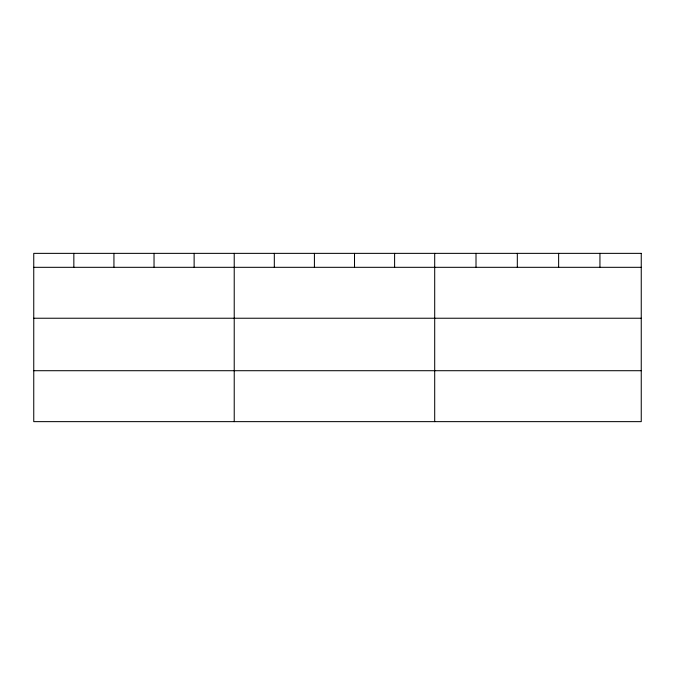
<?xml version="1.0" encoding="UTF-8"?>
<svg xmlns="http://www.w3.org/2000/svg" width="675" height="675" viewBox="0 0 675 675"><rect width="100%" height="100%" fill="white"/><g stroke="black" fill="none" stroke-linecap="round" stroke-linejoin="round"><path stroke-width="1.01" d="M33.75 267.317L641.25 267.317M33.75 318.237L641.25 318.237M33.75 370.71L641.25 370.71M599.94 253.361L599.94 267.317M558.63 253.361L558.63 267.317M517.32 253.361L517.32 267.317M476.01 253.361L476.01 267.317M434.7 253.361L434.7 421.639M394.605 253.361L394.605 267.317M354.51 253.361L354.51 267.317M314.415 253.361L314.415 267.317M274.32 253.361L274.32 267.317M234.225 253.361L234.225 421.639M194.13 253.361L194.13 267.317M154.035 253.361L154.035 267.317M113.94 253.361L113.94 267.317M73.845 253.361L73.845 267.317M641.25 253.361L33.75 253.361L33.75 421.639L641.25 421.639L641.25 253.361"/></g></svg>
